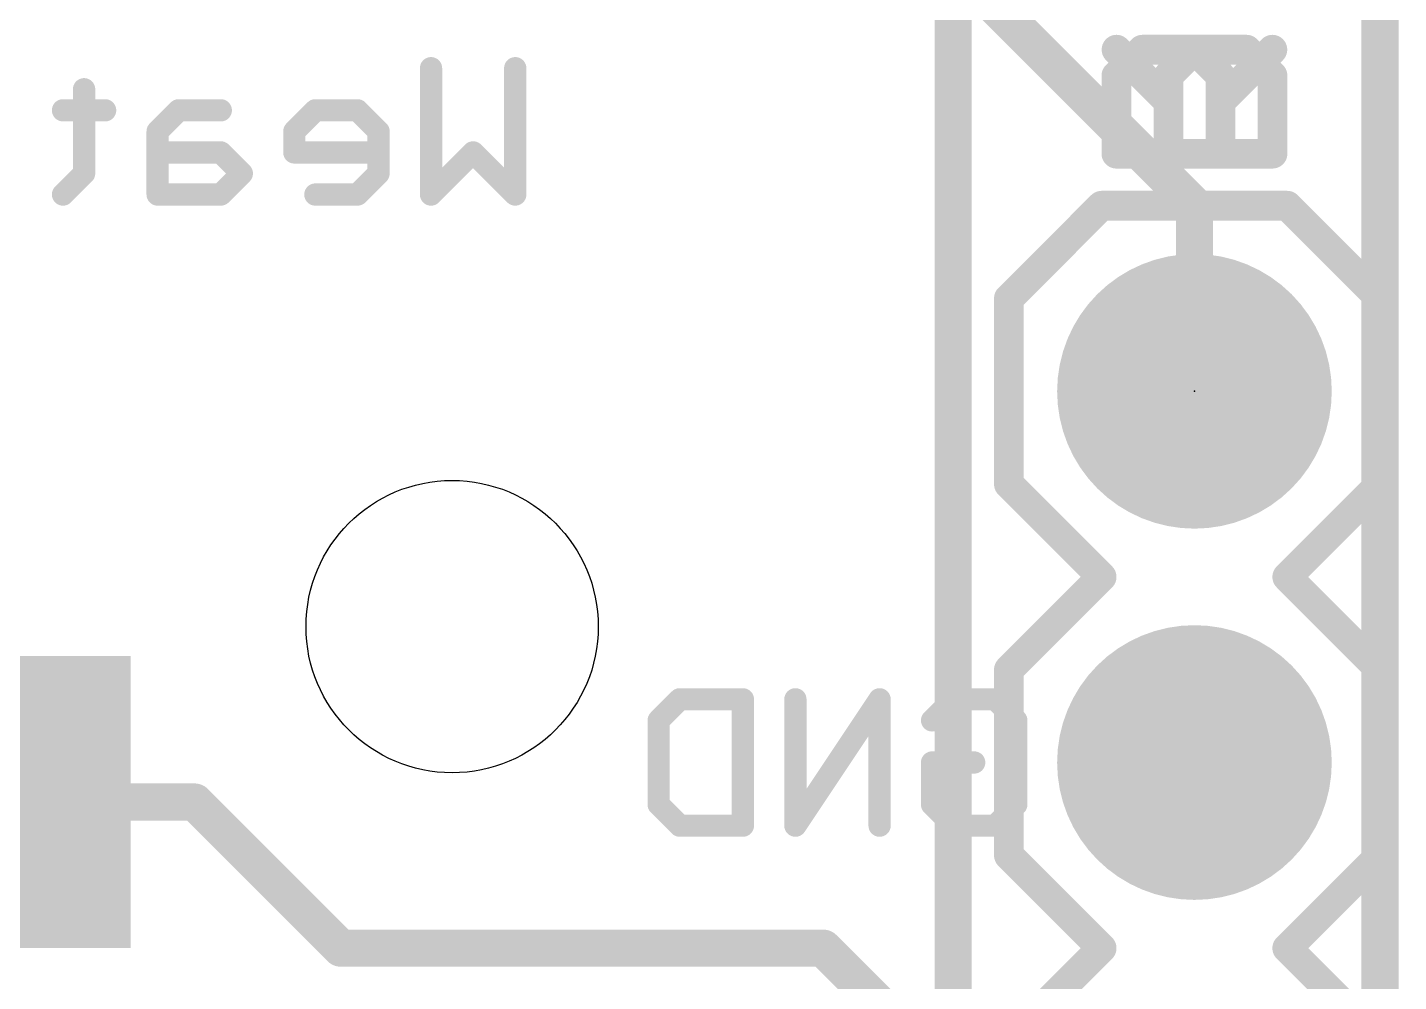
# Model space of a CAD drawing. Extents: x -90 to 26, y -1 to 33.
# Drawn here: x 16.14 to 25.53, y 17.55 to 24.08 of the extents above; entities that cross this region are included whole.
import ezdxf

# ---------------------------------------------------------------- set-up
doc = ezdxf.new("R2010")
doc.units = 0
for name, color, linetype in [('1', 12, 'CONTINUOUS'), ('16', 132, 'CONTINUOUS'), ('17', 110, 'CONTINUOUS'), ('20', 53, 'CONTINUOUS'), ('21', 41, 'CONTINUOUS'), ('22', 40, 'CONTINUOUS'), ('23', 53, 'CONTINUOUS'), ('51', 53, 'CONTINUOUS')]:
    doc.layers.add(name, color=color, linetype=linetype)

# ---------------------------------------------------------------- blocks, each defined once
blk = doc.blocks.new('RECT')
blk.add_solid([(-0.5, -0.5), (0.5, -0.5), (-0.5, 0.5), (0.5, 0.5)])
blk = doc.blocks.new('ROUNDP')
at = {"const_width": 0.5}
blk.add_lwpolyline([(0, -0.25, 1), (0, 0.25, 1), (0, -0.25)], format="xyb", dxfattribs=at)

msp = doc.modelspace()

# ---------------------------------------------------------------- linework, layer by layer
at = {"layer": '1', "const_width": 0.254}
for points in [[(25.4, -1.27), (25.4, 30.48)], [(22.5, 24.49), (24.13, 22.86)], [(24.13, 21.59), (24.13, 22.86)], [(15.6, 18.78), (17.288, 18.78)], [(18.288, 17.78), (17.288, 18.78)], [(21.59, 17.78), (18.288, 17.78)], [(22.86, 16.51), (21.59, 17.78)]]:
    msp.add_lwpolyline(points, dxfattribs=at)
at = {"layer": '1', "const_width": 0.127}
for points in [[(24.1935, 22.86, 1), (24.0665, 22.86)], [(24.0851, 22.8151, 1), (24.1749, 22.9049)], [(24.0665, 21.59, 1), (24.1935, 21.59)], [(17.3329, 18.8249, 1), (17.2431, 18.7351)], [(17.288, 18.7165, 1), (17.288, 18.8435)], [(18.288, 17.8435, 1), (18.288, 17.7165)], [(18.2431, 17.7351, 1), (18.3329, 17.8249)], [(21.6349, 17.8249, 1), (21.5451, 17.7351)], [(21.59, 17.7165, 1), (21.59, 17.8435)]]:
    msp.add_lwpolyline(points, format="xyb", dxfattribs=at)
at = {"layer": '16', "const_width": 0.254}
msp.add_lwpolyline([(25.4, -1.27), (25.4, 30.48)], dxfattribs=at)
at = {"layer": '20', "const_width": 0.2032}
msp.add_lwpolyline([(25.4, 30.48), (25.4, -1.27)], dxfattribs=at)
at = {"layer": '20'}
msp.add_circle((19.05, 19.98), 1, dxfattribs=at)
at = {"layer": '21'}
for points, const_width in [([(22.479, 16.002), (22.479, 24.7904)], 0.254), ([(23.5957, 23.7495), (23.7736, 23.9274)], 0.2032), ([(23.7736, 23.9274), (24.1295, 23.9274)], 0.2032), ([(24.1295, 23.9274), (24.3075, 23.7495)], 0.2032), ([(24.3075, 23.5715), (24.6634, 23.9274)], 0.2032), ([(23.5957, 23.2156), (23.5957, 23.7495)], 0.2032), ([(24.3075, 23.7495), (24.3075, 23.2156)], 0.2032), ([(24.6634, 23.2156), (23.5957, 23.2156)], 0.2032), ([(23.495, 22.86), (22.86, 22.225)], 0.2032), ([(24.765, 22.86), (23.495, 22.86)], 0.2032), ([(25.4, 22.225), (24.765, 22.86)], 0.2032), ([(22.86, 20.955), (22.86, 22.225)], 0.2032), ([(25.4, 22.225), (25.4, 20.955)], 0.2032), ([(23.495, 20.32), (22.86, 20.955)], 0.2032), ([(25.4, 20.955), (24.765, 20.32)], 0.2032), ([(22.86, 19.685), (23.495, 20.32)], 0.2032), ([(24.765, 20.32), (25.4, 19.685)], 0.2032), ([(22.86, 18.415), (22.86, 19.685)], 0.2032), ([(25.4, 19.685), (25.4, 18.415)], 0.2032), ([(23.495, 17.78), (22.86, 18.415)], 0.2032), ([(25.4, 18.415), (24.765, 17.78)], 0.2032), ([(22.86, 17.145), (23.495, 17.78)], 0.2032), ([(24.765, 17.78), (25.4, 17.145)], 0.2032)]:
    msp.add_lwpolyline(points, dxfattribs=dict(at, const_width=const_width))
at = {"layer": '21', "const_width": 0.1016}
for points in [[(23.7736, 23.9782, 1), (23.7736, 23.8766)], [(23.8096, 23.8915, 1), (23.7377, 23.9633)], [(24.1655, 23.9633, 1), (24.0936, 23.8915)], [(24.1295, 23.8766, 1), (24.1295, 23.9782)], [(24.6993, 23.8915, 1), (24.6275, 23.9633)], [(23.6465, 23.7495, 1), (23.5449, 23.7495)], [(23.5598, 23.7854, 1), (23.6316, 23.7135)], [(24.3583, 23.7495, 1), (24.2567, 23.7495)], [(24.2716, 23.7135, 1), (24.3434, 23.7854)], [(24.2716, 23.6074, 1), (24.3434, 23.5356)], [(23.5957, 23.2664, 1), (23.5957, 23.1648)], [(24.6634, 23.1648, 1), (24.6634, 23.2664)], [(23.5449, 23.2156, 1), (23.6465, 23.2156)], [(24.2567, 23.2156, 1), (24.3583, 23.2156)], [(23.495, 22.9108, 1), (23.495, 22.8092)], [(23.5309, 22.8241, 1), (23.4591, 22.8959)], [(24.8009, 22.8959, 1), (24.7291, 22.8241)], [(24.765, 22.8092, 1), (24.765, 22.9108)], [(22.9108, 22.225, 1), (22.8092, 22.225)], [(22.8241, 22.2609, 1), (22.8959, 22.1891)], [(25.4508, 22.225, 1), (25.3492, 22.225)], [(25.3641, 22.1891, 1), (25.4359, 22.2609)], [(22.8959, 20.9909, 1), (22.8241, 20.9191)], [(25.4359, 20.9191, 1), (25.3641, 20.9909)], [(22.8092, 20.955, 1), (22.9108, 20.955)], [(25.3492, 20.955, 1), (25.4508, 20.955)], [(23.5309, 20.2841, 1), (23.4591, 20.3559)], [(23.4591, 20.2841, 1), (23.5309, 20.3559)], [(24.8009, 20.3559, 1), (24.7291, 20.2841)], [(24.7291, 20.3559, 1), (24.8009, 20.2841)], [(22.9108, 19.685, 1), (22.8092, 19.685)], [(22.8241, 19.7209, 1), (22.8959, 19.6491)], [(25.4508, 19.685, 1), (25.3492, 19.685)], [(25.3641, 19.6491, 1), (25.4359, 19.7209)], [(22.8959, 18.4509, 1), (22.8241, 18.3791)], [(25.4359, 18.3791, 1), (25.3641, 18.4509)], [(22.8092, 18.415, 1), (22.9108, 18.415)], [(25.3492, 18.415, 1), (25.4508, 18.415)], [(23.5309, 17.7441, 1), (23.4591, 17.8159)], [(23.4591, 17.7441, 1), (23.5309, 17.8159)], [(24.8009, 17.8159, 1), (24.7291, 17.7441)], [(24.7291, 17.8159, 1), (24.8009, 17.7441)]]:
    msp.add_lwpolyline(points, format="xyb", dxfattribs=at)
at = {"layer": '22'}
for points, const_width in [([(23.9525, 23.5715), (23.5966, 23.9274)], 0.2032), ([(24.1305, 23.9274), (23.9525, 23.7495)], 0.2032), ([(24.4864, 23.9274), (24.1305, 23.9274)], 0.2032), ([(24.6643, 23.7495), (24.4864, 23.9274)], 0.2032), ([(18.9056, 22.9362), (18.9056, 23.8005)], 0.1524), ([(19.4818, 23.8005), (19.4818, 22.9362)], 0.1524), ([(23.9525, 23.7495), (23.9525, 23.2156)], 0.2032), ([(24.6643, 23.2156), (24.6643, 23.7495)], 0.2032), ([(16.5312, 23.6565), (16.5312, 23.0803)], 0.1524), ([(16.6752, 23.5124), (16.3871, 23.5124)], 0.1524), ([(17.1786, 23.5124), (17.0345, 23.3684)], 0.1524), ([(17.4667, 23.5124), (17.1786, 23.5124)], 0.1524), ([(18.1141, 23.5124), (17.9701, 23.3684)], 0.1524), ([(18.4022, 23.5124), (18.1141, 23.5124)], 0.1524), ([(18.5463, 23.3684), (18.4022, 23.5124)], 0.1524), ([(17.0345, 23.3684), (17.0345, 22.9362)], 0.1524), ([(17.9701, 23.3684), (17.9701, 23.2243)], 0.1524), ([(18.5463, 23.0803), (18.5463, 23.3684)], 0.1524), ([(17.4667, 23.2243), (17.0345, 23.2243)], 0.1524), ([(17.6108, 23.0803), (17.4667, 23.2243)], 0.1524), ([(17.9701, 23.2243), (18.5463, 23.2243)], 0.1524), ([(19.1937, 23.2243), (18.9056, 22.9362)], 0.1524), ([(19.4818, 22.9362), (19.1937, 23.2243)], 0.1524), ([(23.5966, 23.2156), (24.6643, 23.2156)], 0.2032), ([(16.5312, 23.0803), (16.3871, 22.9362)], 0.1524), ([(17.4667, 22.9362), (17.6108, 23.0803)], 0.1524), ([(18.4022, 22.9362), (18.5463, 23.0803)], 0.1524), ([(17.0345, 22.9362), (17.4667, 22.9362)], 0.1524), ([(18.1141, 22.9362), (18.4022, 22.9362)], 0.1524), ([(20.4635, 19.3385), (20.6076, 19.4825)], 0.1524), ([(20.6076, 19.4825), (21.0398, 19.4825)], 0.1524), ([(21.0398, 19.4825), (21.0398, 18.6182)], 0.1524), ([(21.9753, 19.4825), (21.3991, 18.6182)], 0.1524), ([(21.3991, 18.6182), (21.3991, 19.4825)], 0.1524), ([(21.9753, 18.6182), (21.9753, 19.4825)], 0.1524), ([(22.3346, 19.3385), (22.4786, 19.4825)], 0.1524), ([(22.4786, 19.4825), (22.7667, 19.4825)], 0.1524), ([(22.7667, 19.4825), (22.9108, 19.3385)], 0.1524), ([(20.4635, 18.7623), (20.4635, 19.3385)], 0.1524), ([(22.9108, 19.3385), (22.9108, 18.7623)], 0.1524), ([(22.3346, 18.7623), (22.3346, 19.0504)], 0.1524), ([(22.3346, 19.0504), (22.6227, 19.0504)], 0.1524), ([(20.6076, 18.6182), (20.4635, 18.7623)], 0.1524), ([(22.4786, 18.6182), (22.3346, 18.7623)], 0.1524), ([(22.9108, 18.7623), (22.7667, 18.6182)], 0.1524), ([(21.0398, 18.6182), (20.6076, 18.6182)], 0.1524), ([(22.7667, 18.6182), (22.4786, 18.6182)], 0.1524)]:
    msp.add_lwpolyline(points, dxfattribs=dict(at, const_width=const_width))
for points, const_width in [([(23.6325, 23.9633, 1), (23.5607, 23.8915)], 0.1016), ([(24.1305, 23.9782, 1), (24.1305, 23.8766)], 0.1016), ([(24.1664, 23.8915, 1), (24.0945, 23.9633)], 0.1016), ([(24.5223, 23.9633, 1), (24.4504, 23.8915)], 0.1016), ([(24.4864, 23.8766, 1), (24.4864, 23.9782)], 0.1016), ([(18.9437, 23.8005, 1), (18.8675, 23.8005)], 0.0762), ([(19.5199, 23.8005, 1), (19.4437, 23.8005)], 0.0762), ([(24.0033, 23.7495, 1), (23.9017, 23.7495)], 0.1016), ([(23.9166, 23.7854, 1), (23.9884, 23.7135)], 0.1016), ([(24.7151, 23.7495, 1), (24.6135, 23.7495)], 0.1016), ([(24.6284, 23.7135, 1), (24.7002, 23.7854)], 0.1016), ([(16.5693, 23.6565, 1), (16.4931, 23.6565)], 0.0762), ([(23.9166, 23.5356, 1), (23.9884, 23.6074)], 0.1016), ([(16.3871, 23.5505, 1), (16.3871, 23.4743)], 0.0762), ([(16.6752, 23.4743, 1), (16.6752, 23.5505)], 0.0762), ([(17.1786, 23.5505, 1), (17.1786, 23.4743)], 0.0762), ([(17.2055, 23.4855, 1), (17.1517, 23.5394)], 0.0762), ([(17.4667, 23.4743, 1), (17.4667, 23.5505)], 0.0762), ([(18.1141, 23.5505, 1), (18.1141, 23.4743)], 0.0762), ([(18.1411, 23.4855, 1), (18.0872, 23.5394)], 0.0762), ([(18.4292, 23.5394, 1), (18.3753, 23.4855)], 0.0762), ([(18.4022, 23.4743, 1), (18.4022, 23.5505)], 0.0762), ([(17.0726, 23.3684, 1), (16.9964, 23.3684)], 0.0762), ([(17.0076, 23.3953, 1), (17.0615, 23.3414)], 0.0762), ([(17.9431, 23.3953, 1), (17.997, 23.3414)], 0.0762), ([(18.0082, 23.3684, 1), (17.932, 23.3684)], 0.0762), ([(18.5844, 23.3684, 1), (18.5082, 23.3684)], 0.0762), ([(18.5193, 23.3414, 1), (18.5732, 23.3953)], 0.0762), ([(17.0345, 23.2624, 1), (17.0345, 23.1862)], 0.0762), ([(17.4936, 23.2513, 1), (17.4398, 23.1974)], 0.0762), ([(17.4667, 23.1862, 1), (17.4667, 23.2624)], 0.0762), ([(17.9701, 23.2624, 1), (17.9701, 23.1862)], 0.0762), ([(18.5463, 23.1862, 1), (18.5463, 23.2624)], 0.0762), ([(19.2206, 23.2513, 1), (19.1667, 23.1974)], 0.0762), ([(19.2206, 23.1974, 1), (19.1667, 23.2513)], 0.0762), ([(23.5966, 23.2664, 1), (23.5966, 23.1648)], 0.1016), ([(24.6643, 23.1648, 1), (24.6643, 23.2664)], 0.1016), ([(17.932, 23.2243, 1), (18.0082, 23.2243)], 0.0762), ([(23.9017, 23.2156, 1), (24.0033, 23.2156)], 0.1016), ([(24.6135, 23.2156, 1), (24.7151, 23.2156)], 0.1016), ([(16.4931, 23.0803, 1), (16.5693, 23.0803)], 0.0762), ([(16.5581, 23.0533, 1), (16.5042, 23.1072)], 0.0762), ([(17.6377, 23.0533, 1), (17.5838, 23.1072)], 0.0762), ([(17.5838, 23.0533, 1), (17.6377, 23.1072)], 0.0762), ([(18.5082, 23.0803, 1), (18.5844, 23.0803)], 0.0762), ([(18.5732, 23.0533, 1), (18.5193, 23.1072)], 0.0762), ([(16.3602, 22.9631, 1), (16.4141, 22.9093)], 0.0762), ([(17.0345, 22.9743, 1), (17.0345, 22.8981)], 0.0762), ([(17.4398, 22.9631, 1), (17.4936, 22.9093)], 0.0762), ([(17.4667, 22.8981, 1), (17.4667, 22.9743)], 0.0762), ([(18.1141, 22.9743, 1), (18.1141, 22.8981)], 0.0762), ([(18.3753, 22.9631, 1), (18.4292, 22.9093)], 0.0762), ([(18.4022, 22.8981, 1), (18.4022, 22.9743)], 0.0762), ([(18.8786, 22.9631, 1), (18.9325, 22.9093)], 0.0762), ([(19.4549, 22.9093, 1), (19.5087, 22.9631)], 0.0762), ([(16.9964, 22.9362, 1), (17.0726, 22.9362)], 0.0762), ([(18.8675, 22.9362, 1), (18.9437, 22.9362)], 0.0762), ([(19.4437, 22.9362, 1), (19.5199, 22.9362)], 0.0762), ([(20.6076, 19.5206, 1), (20.6076, 19.4444)], 0.0762), ([(20.6345, 19.4556, 1), (20.5807, 19.5095)], 0.0762), ([(21.0779, 19.4825, 1), (21.0017, 19.4825)], 0.0762), ([(21.0398, 19.4444, 1), (21.0398, 19.5206)], 0.0762), ([(21.4372, 19.4825, 1), (21.361, 19.4825)], 0.0762), ([(22.0134, 19.4825, 1), (21.9372, 19.4825)], 0.0762), ([(22.007, 19.4614, 1), (21.9436, 19.5037)], 0.0762), ([(22.4786, 19.5206, 1), (22.4786, 19.4444)], 0.0762), ([(22.5056, 19.4556, 1), (22.4517, 19.5095)], 0.0762), ([(22.7937, 19.5095, 1), (22.7398, 19.4556)], 0.0762), ([(22.7667, 19.4444, 1), (22.7667, 19.5206)], 0.0762), ([(20.5016, 19.3385, 1), (20.4254, 19.3385)], 0.0762), ([(20.4366, 19.3654, 1), (20.4905, 19.3115)], 0.0762), ([(22.3076, 19.3654, 1), (22.3615, 19.3115)], 0.0762), ([(22.9489, 19.3385, 1), (22.8727, 19.3385)], 0.0762), ([(22.8839, 19.3115, 1), (22.9377, 19.3654)], 0.0762), ([(22.3727, 19.0504, 1), (22.2965, 19.0504)], 0.0762), ([(22.3346, 19.0885, 1), (22.3346, 19.0123)], 0.0762), ([(22.6227, 19.0123, 1), (22.6227, 19.0885)], 0.0762), ([(20.4905, 18.7892, 1), (20.4366, 18.7353)], 0.0762), ([(20.4254, 18.7623, 1), (20.5016, 18.7623)], 0.0762), ([(22.3615, 18.7892, 1), (22.3076, 18.7353)], 0.0762), ([(22.2965, 18.7623, 1), (22.3727, 18.7623)], 0.0762), ([(22.8727, 18.7623, 1), (22.9489, 18.7623)], 0.0762), ([(22.9377, 18.7353, 1), (22.8839, 18.7892)], 0.0762), ([(20.6076, 18.6563, 1), (20.6076, 18.5801)], 0.0762), ([(20.5807, 18.5913, 1), (20.6345, 18.6451)], 0.0762), ([(21.0398, 18.5801, 1), (21.0398, 18.6563)], 0.0762), ([(21.3674, 18.6393, 1), (21.4308, 18.5971)], 0.0762), ([(22.4786, 18.6563, 1), (22.4786, 18.5801)], 0.0762), ([(22.4517, 18.5913, 1), (22.5056, 18.6451)], 0.0762), ([(22.7398, 18.6451, 1), (22.7937, 18.5913)], 0.0762), ([(22.7667, 18.5801, 1), (22.7667, 18.6563)], 0.0762), ([(21.0017, 18.6182, 1), (21.0779, 18.6182)], 0.0762), ([(21.361, 18.6182, 1), (21.4372, 18.6182)], 0.0762), ([(21.9372, 18.6182, 1), (22.0134, 18.6182)], 0.0762)]:
    msp.add_lwpolyline(points, format="xyb", dxfattribs=dict(at, const_width=const_width))
at = {"layer": '23'}
msp.add_point((24.13, 21.59), dxfattribs=at)

# ---------------------------------------------------------------- block references
at = {"layer": '1', "xscale": 2, "yscale": 2.5, "rotation": 270}
msp.add_blockref('RECT', (15.6, 18.78), dxfattribs=at)
at = {"layer": '17', "xscale": 1.8796, "yscale": 1.8796}
for p in [(24.13, 21.59), (24.13, 21.59), (24.13, 19.05), (24.13, 19.05)]:
    msp.add_blockref('ROUNDP', p, dxfattribs=at)
at = {"layer": '51', "xscale": 0.508, "yscale": 0.508, "rotation": 270}
for p in [(24.13, 21.59), (24.13, 19.05)]:
    msp.add_blockref('RECT', p, dxfattribs=at)

doc.saveas('drawing.dxf')
